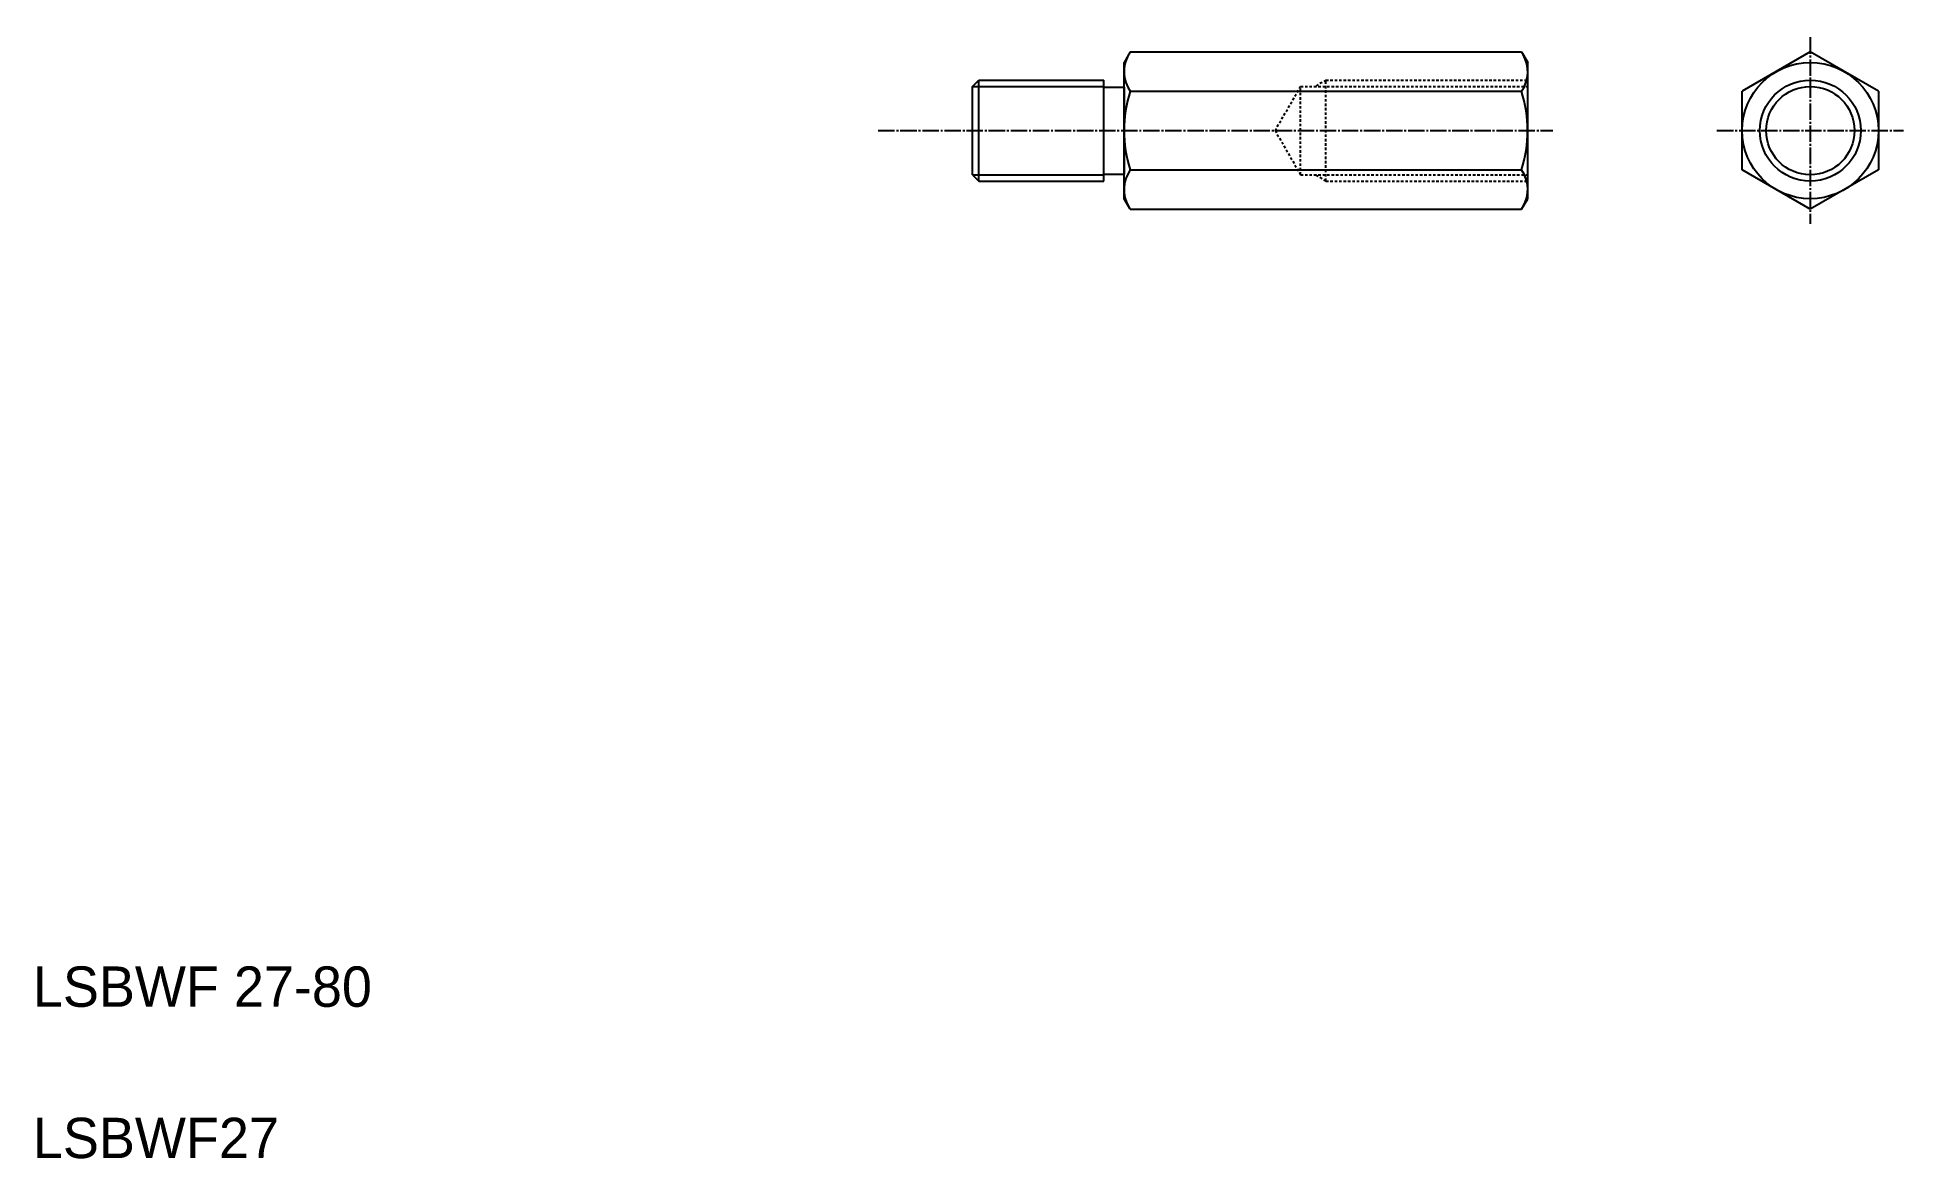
# Model space of a CAD drawing. Extents: x 21 to 391, y 20 to 242.
import ezdxf

# ---------------------------------------------------------------- set-up
doc = ezdxf.new("R2010")
doc.units = 0
doc.header["$LTSCALE"] = 0.25
doc.linetypes.add('CENTER', pattern=[17.5, 13, -1.5, 1.5, -1.5])
doc.linetypes.add('DASHED', pattern=[3.5, 2, -1.5])
doc.layers.get('0').update_dxf_attribs({"linetype": 'CONTINUOUS'})
doc.layers.add('CENTER', color=1, linetype='CENTER')

msp = doc.modelspace()

# ---------------------------------------------------------------- linework, layer by layer
at = {"linetype": 'CONTINUOUS'}
for p, q in [((237.42, 239.28), (236.22, 237.19)), ((236.22, 210.19), (236.22, 237.19)), ((237.42, 239.28), (315.01, 239.28)), ((315.01, 239.28), (316.22, 237.19)), ((316.22, 210.19), (316.22, 237.19)), ((372.22, 239.28), (358.72, 231.48)), ((385.72, 231.48), (372.22, 239.28)), ((206.22, 232.44), (207.47, 233.69)), ((207.47, 233.69), (232.22, 233.69)), ((207.47, 213.69), (207.47, 233.69)), ((232.22, 213.69), (232.22, 233.69)), ((206.22, 214.94), (206.22, 232.44)), ((232.22, 232.29), (236.22, 232.29)), ((237.46, 231.48), (314.98, 231.48)), ((358.72, 215.89), (358.72, 231.48)), ((385.72, 231.48), (385.72, 215.89)), ((206.22, 214.94), (207.47, 213.69)), ((232.22, 215.09), (236.22, 215.09)), ((237.46, 215.89), (314.98, 215.89)), ((372.22, 208.1), (358.72, 215.89)), ((385.72, 215.89), (372.22, 208.1)), ((207.47, 213.69), (232.22, 213.69)), ((237.42, 208.1), (236.22, 210.19)), ((237.42, 208.1), (315.01, 208.1)), ((315.01, 208.1), (316.22, 210.19))]:
    msp.add_line(p, q, dxfattribs=at)
at = {"color": 3, "linetype": 'DASHED'}
for p, q in [((276.22, 233.69), (274.05, 232.44)), ((276.22, 233.69), (316.22, 233.69)), ((276.22, 213.69), (276.22, 233.69)), ((266.16, 223.69), (271.22, 232.44)), ((271.22, 232.44), (316.22, 232.44)), ((271.22, 214.94), (271.22, 232.44)), ((266.16, 223.69), (271.22, 214.94)), ((271.22, 214.94), (316.22, 214.94)), ((276.22, 213.69), (274.05, 214.94)), ((276.22, 213.69), (316.22, 213.69))]:
    msp.add_line(p, q, dxfattribs=at)
for p, q in [((316.22, 213.69), (316.22, 233.69)), ((378.97, 235.38), (378.97, 235.38)), ((382.35, 233.43), (382.35, 233.43)), ((236.22, 232.29), (236.22, 215.09))]:
    msp.add_line(p, q)
at = {"color": 3, "linetype": 'CONTINUOUS'}
for p, q in [((206.22, 232.44), (232.22, 232.44)), ((206.22, 214.94), (232.22, 214.94))]:
    msp.add_line(p, q, dxfattribs=at)
at = {"linetype": 'CONTINUOUS'}
for radius in [13.5, 8.75]:
    msp.add_circle((372.22, 223.69), radius, dxfattribs=at)
at = {"color": 3, "linetype": 'CONTINUOUS'}
msp.add_circle((372.22, 223.69), 10, dxfattribs=at)
at = {"linetype": 'CONTINUOUS'}
for centre, radius, start, end in [((242.97, 235.38), 6.75, 150, 215.2644), ((309.47, 235.38), 6.75, 324.7356, 30), ((261.36, 223.69), 25.14, 161.9403, 198.0597), ((291.07, 223.69), 25.14, 341.9403, 18.0597), ((242.97, 212), 6.75, 144.7356, 210), ((309.47, 212), 6.75, 330, 35.2644)]:
    msp.add_arc(centre, radius, start, end, dxfattribs=at)
at = {"layer": 'CENTER', "color": 1, "linetype": 'CENTER'}
for p, q in [((372.22, 242.19), (372.22, 205.19)), ((187.52, 223.69), (321.22, 223.69)), ((353.72, 223.69), (390.72, 223.69))]:
    msp.add_line(p, q, dxfattribs=at)

# ---------------------------------------------------------------- texts
for s, p in [('LSBWF 27-80', (20, 50)), ('LSBWF27', (20, 20))]:
    msp.add_text(s, height=8).set_placement(p)

doc.saveas('drawing.dxf')
